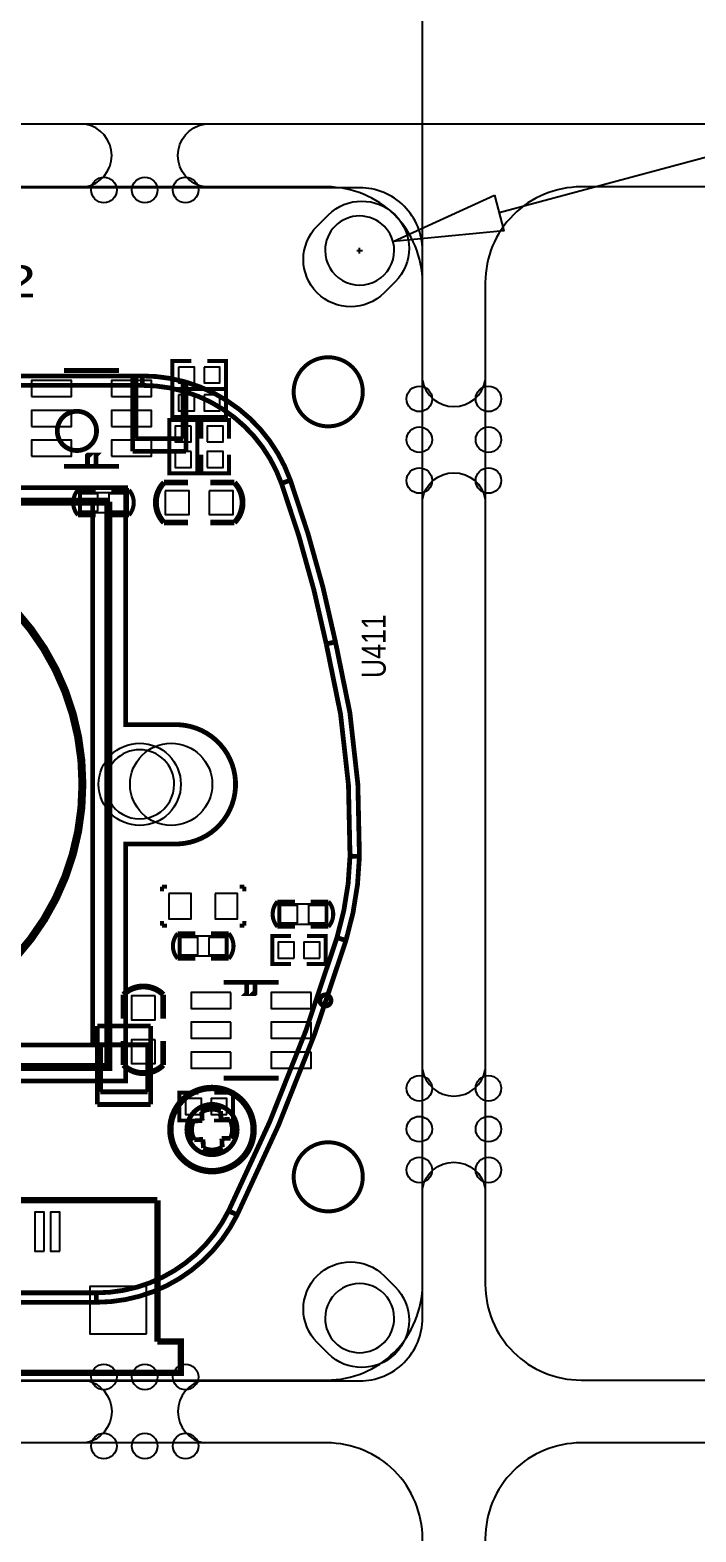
# Model space of a CAD drawing. Extents: x -173 to 447, y -249 to 197.
# Drawn here: x 6.51 to 27.71, y -23.81 to 24.02 of the extents above; entities that cross this region are included whole.
import ezdxf

# ---------------------------------------------------------------- set-up
doc = ezdxf.new("R2010")
doc.units = 0
for name, color, linetype in [('BG_DIMENSION', 2, 'CONTINUOUS'), ('BG_OUTLINE', 7, 'CONTINUOUS'), ('PG_ASSEMBLY_BOTTOM', 254, 'CONTINUOUS'), ('PG_SILKSCREEN_BOTTOM', 254, 'CONTINUOUS'), ('PG_SILKSCREEN_TOP', 7, 'CONTINUOUS'), ('PIN_BOTTOM', 132, 'CONTINUOUS'), ('PIN_TOP', 12, 'CONTINUOUS'), ('RD_SILKSCREEN_TOP', 7, 'CONTINUOUS')]:
    doc.layers.add(name, color=color, linetype=linetype)

msp = doc.modelspace()

# ---------------------------------------------------------------- linework, layer by layer
at = {"layer": 'BG_DIMENSION'}
for points in [[(18.999962, 18.518886), (18.999962, 37.547042)], [(18.999962, 0), (18.999962, 30.642814)], [(40.382952, 23.289768), (21.441918, 18.195036)], [(9.406128, 18.999962), (-33.121854, 18.999962)], [(16.909796, 16.999966), (17.089882, 16.999966)], [(16.999966, 16.91005), (16.999966, 17.090136)]]:
    msp.add_lwpolyline(points, dxfattribs=at)
msp.add_lwpolyline([(18.999962, -16.999966), (18.999962, 16.999966, 0.414214), (16.999966, 18.999962), (-16.999966, 18.999962, 0.414214), (-18.999962, 16.999966), (-18.999962, -16.999966, 0.414214), (-16.999966, -18.999962), (16.999966, -18.999962, 0.414214)], format="xyb", close=True, dxfattribs=at)
msp.add_lwpolyline([(21.290534, 18.758154), (21.593556, 17.631664), (18.062194, 17.285716)], close=True, dxfattribs=at)
for points in [[(18.10004, 16.999966, 0.999976), (15.899892, 17.00022, 1.000024), (18.10004, 16.999966)], [(11.0998, 0, 0.999945), (8.90016, 0.000254, 1.000055), (11.0998, 0)], [(18.10004, -16.999966, 1.000029), (15.899892, -16.999966, 0.999971), (18.10004, -16.999966)]]:
    msp.add_lwpolyline(points, format="xyb", dxfattribs=at)
at = {"layer": 'BG_OUTLINE'}
for points in [[(-18.999962, -60.972954), (58.999882, -60.972954, 0.414214), (60.999878, -58.972958), (60.999878, 19.026886, 0.414214), (58.999882, 21.026882), (-18.999962, 21.026882, 0.414214), (-20.999958, 19.026886), (-20.999958, -58.972958, 0.414214)], [(-15.951962, -18.973038), (15.951962, -18.973038, 0.414214), (18.999962, -15.925038), (18.999962, 15.978886, 0.414214), (15.951962, 19.026886), (-15.951962, 19.026886, 0.414214), (-18.999962, 15.978886), (-18.999962, -15.925038, 0.414214)], [(24.047958, -18.973038), (55.951882, -18.973038, 0.414214), (58.999882, -15.925038), (58.999882, 15.978886, 0.414214), (55.951882, 19.026886), (24.047958, 19.026886, 0.414214), (20.999958, 15.978886), (20.999958, -15.925038, 0.414214)], [(-15.951962, -58.972958), (15.951962, -58.972958, 0.414214), (18.999962, -55.924958), (18.999962, -24.021034, 0.414214), (15.951962, -20.973034), (-15.951962, -20.973034, 0.414214), (-18.999962, -24.021034), (-18.999962, -55.924958, 0.414214)], [(24.047958, -58.972958), (55.951882, -58.972958, 0.414214), (58.999882, -55.924958), (58.999882, -24.021034, 0.414214), (55.951882, -20.973034), (24.047958, -20.973034, 0.414214), (20.999958, -24.021034), (20.999958, -55.924958, 0.414214)]]:
    msp.add_lwpolyline(points, format="xyb", close=True, dxfattribs=at)
for points in [[(8.259572, 19.026886, 0.847056), (8.259572, 21.026882)], [(12.059412, 19.026886, -0.847009), (12.059412, 21.026882)], [(18.999962, 12.874244, 0.847056), (20.999958, 12.874244)], [(18.999962, 9.074404, -0.847009), (20.999958, 9.074404)], [(18.999962, -9.0805, 0.847056), (20.999958, -9.0805)], [(18.999962, -12.88034, -0.847009), (20.999958, -12.88034)], [(8.259572, -18.973038, -0.847009), (8.259572, -20.973034)], [(12.059412, -18.973038, 0.847056), (12.059412, -20.973034)]]:
    msp.add_lwpolyline(points, format="xyb", dxfattribs=at)
at = {"layer": 'BG_OUTLINE', "const_width": 0.127}
for points in [[(17.100042, 12.500102, 0.999968), (14.899894, 12.500102, 1.000032), (17.100042, 12.500102)], [(17.100042, -12.499848, 1.000038), (14.899894, -12.500102, 0.999962), (17.100042, -12.499848)]]:
    msp.add_lwpolyline(points, format="xyb", dxfattribs=at)
at = {"layer": 'PG_ASSEMBLY_BOTTOM'}
for points, const_width in [([(11.642852, 13.480542), (11.042142, 13.480542), (11.042142, 12.591542), (11.639042, 12.591542)], 0.127), ([(12.147042, 12.591542), (12.743942, 12.591542), (12.743942, 13.480542), (12.147042, 13.480542)], 0.127), ([(12.743942, 11.702542), (12.743942, 12.591542), (11.042142, 12.591542), (11.042142, 11.702542), (12.743942, 11.702542)], 0.127), ([(10.940542, 9.899142), (11.829542, 9.899142), (11.829542, 11.600942), (10.940542, 11.600942), (10.940542, 9.899142)], 0.127), ([(12.845542, 11.004042), (12.845542, 11.600942), (11.956542, 11.600942), (11.956542, 11.004042)], 0.127), ([(11.956542, 10.499852), (11.956542, 9.899142), (12.845542, 9.899142), (12.845542, 10.496042)], 0.127), ([(10.77214, 9.607042), (11.53414, 9.607042)], 0.178054), ([(13.013944, 9.607042), (12.251944, 9.607042)], 0.178054), ([(10.77214, 8.337042), (11.53414, 8.337042)], 0.178054), ([(13.013944, 8.337042), (12.251944, 8.337042)], 0.178054), ([(10.711942, -3.410458), (10.711942, -3.258058)], 0.127), ([(10.711942, -3.258058), (10.864342, -3.258058)], 0.127), ([(13.328142, -3.258058), (13.175742, -3.258058)], 0.127), ([(13.328142, -3.410458), (13.328142, -3.258058)], 0.127), ([(10.711942, -4.350258), (10.711942, -4.502658)], 0.127), ([(13.328142, -4.350258), (13.328142, -4.502658)], 0.127), ([(10.711942, -4.502658), (10.864342, -4.502658)], 0.127), ([(13.328142, -4.502658), (13.175742, -4.502658)], 0.127), ([(14.814042, -4.832858), (14.217142, -4.832858), (14.217142, -5.721858), (14.814042, -5.721858)], 0.127), ([(15.318232, -5.721858), (15.918942, -5.721858), (15.918942, -4.832858), (15.322042, -4.832858)], 0.127), ([(9.480042, -6.696456), (9.480042, -7.458456)], 0.178054), ([(10.750042, -6.696456), (10.750042, -7.458456)], 0.178054), ([(9.480042, -8.93826), (9.480042, -8.17626)], 0.178054), ([(10.750042, -8.93826), (10.750042, -8.17626)], 0.178054), ([(11.8618, -9.8171), (11.2649, -9.8171), (11.2649, -10.7061), (11.8618, -10.7061)], 0.127), ([(12.36599, -10.7061), (12.9667, -10.7061), (12.9667, -9.8171), (12.3698, -9.8171)], 0.127)]:
    msp.add_lwpolyline(points, dxfattribs=dict(at, const_width=const_width))
at = {"layer": 'PG_ASSEMBLY_BOTTOM', "const_width": 0.178054}
for points in [[(10.77214, 8.337042, -0.400412), (10.77214, 9.607042)], [(13.013944, 8.337042, 0.400412), (13.013944, 9.607042)], [(9.480042, -6.696456, -0.400412), (10.750042, -6.696456)], [(9.480042, -8.93826, 0.400412), (10.750042, -8.93826)]]:
    msp.add_lwpolyline(points, format="xyb", dxfattribs=at)
at = {"layer": 'PG_ASSEMBLY_BOTTOM'}
for points in [[(9.619996, 8.646922), (8.070088, 8.646922), (8.070088, 9.297162), (9.619996, 9.297162)], [(15.969996, -4.459478), (14.420088, -4.459478), (14.420088, -3.809238), (15.969996, -3.809238)], [(11.245088, -4.825238), (12.794996, -4.825238), (12.794996, -5.475478), (11.245088, -5.475478)]]:
    msp.add_lwpolyline(points, close=True, dxfattribs=at)
at = {"layer": 'PG_SILKSCREEN_BOTTOM'}
for points, const_width in [([(7.590028, 13.179044), (9.340088, 13.179044)], 0.1524), ([(8.606536, 10.160508), (8.606536, 10.48385), (8.6106, 10.487914), (8.345424, 10.487914), (8.337042, 10.479532), (8.337042, 10.181336)], 0.1524), ([(9.340088, 10.129012), (7.590028, 10.129012)], 0.1524), ([(10.77214, 9.607042), (11.53414, 9.607042)], 0.180086), ([(13.013944, 9.607042), (12.251944, 9.607042)], 0.180086), ([(8.032242, 8.571992), (8.595106, 8.571992)], 0.130048), ([(9.657842, 8.571992), (9.094978, 8.571992)], 0.130048), ([(10.77214, 8.337042), (11.53414, 8.337042)], 0.180086), ([(13.013944, 8.337042), (12.251944, 8.337042)], 0.180086), ([(11.207242, -4.750308), (11.770106, -4.750308)], 0.130048), ([(12.832842, -4.750308), (12.269978, -4.750308)], 0.130048), ([(14.382242, -4.534408), (14.945106, -4.534408)], 0.130048), ([(16.007842, -4.534408), (15.444978, -4.534408)], 0.130048), ([(9.480042, -6.696456), (9.480042, -7.458456)], 0.180086), ([(10.750042, -6.696456), (10.750042, -7.458456)], 0.180086), ([(12.667996, -6.307328), (14.418056, -6.307328)], 0.1524), ([(13.401548, -6.338824), (13.401548, -6.662166), (13.397484, -6.66623), (13.66266, -6.66623), (13.671042, -6.657848), (13.671042, -6.359652)], 0.1524), ([(9.480042, -8.93826), (9.480042, -8.17626)], 0.180086), ([(10.750042, -8.93826), (10.750042, -8.17626)], 0.180086), ([(14.418056, -9.35736), (12.667996, -9.35736)], 0.1524), ([(10.560812, -13.2461), (-10.35939, -13.2461), (-10.35939, -17.746218)], 0.199898), ([(10.560812, -17.746218), (10.560812, -13.2461)], 0.199898), ([(10.560812, -17.746218), (11.31062, -17.746218), (11.31062, -18.746216), (-11.109198, -18.746216), (-11.109198, -17.746218)], 0.199898)]:
    msp.add_lwpolyline(points, dxfattribs=dict(at, const_width=const_width))
for points, const_width in [([(10.77214, 8.337042, -0.414259), (10.77214, 9.607042)], 0.180086), ([(13.013944, 8.337042, 0.414259), (13.013944, 9.607042)], 0.180086), ([(8.595106, 9.372092), (8.032242, 9.372092, 0.377946), (8.032242, 8.571992)], 0.130048), ([(9.094978, 9.372092), (9.657842, 9.372092, -0.377946), (9.657842, 8.571992)], 0.130048), ([(14.945106, -3.734308), (14.382242, -3.734308, 0.377946), (14.382242, -4.534408)], 0.130048), ([(15.444978, -3.734308), (16.007842, -3.734308, -0.377946), (16.007842, -4.534408)], 0.130048), ([(11.770106, -5.550408), (11.207242, -5.550408, -0.377946), (11.207242, -4.750308)], 0.130048), ([(12.269978, -5.550408), (12.832842, -5.550408, 0.377946), (12.832842, -4.750308)], 0.130048), ([(9.480042, -6.696456, -0.414259), (10.750042, -6.696456)], 0.180086), ([(16.088106, -6.882384, -1), (15.732506, -6.882384, -1), (16.088106, -6.882384)], 0.1524), ([(9.480042, -8.93826, 0.414259), (10.750042, -8.93826)], 0.180086)]:
    msp.add_lwpolyline(points, format="xyb", dxfattribs=dict(at, const_width=const_width))
at = {"layer": 'PG_SILKSCREEN_TOP', "const_width": 0.1524}
for points in [[(-9.773666, 13.005054), (9.773666, 13.005054)], [(9.773666, 13.005054), (9.773666, 12.70508)], [(9.773666, 13.005054), (9.873488, 13.005054)], [(9.873488, 13.005054), (10.084308, 13.005054)], [(9.873488, 12.70508), (9.873488, 13.005054)], [(10.084308, 12.70508), (10.084308, 13.005054)], [(9.773666, 12.70508), (-9.773666, 12.70508)], [(9.773666, 10.605008), (9.773666, 12.70508)], [(9.873488, 12.505182), (9.773666, 12.505182)], [(10.084308, 12.70508), (9.873488, 12.70508)], [(9.873488, 12.70508), (9.873488, 11.005058)], [(11.373612, 12.83589), (11.373612, 12.52474)], [(11.473688, 12.808204), (11.373612, 12.83589)], [(11.373612, 12.52474), (11.373612, 11.005058)], [(11.473688, 12.495022), (11.473688, 12.808204)], [(11.473688, 10.605008), (11.473688, 12.495022)], [(11.473688, 12.285218), (11.373612, 12.31646)], [(9.773666, 11.505184), (9.873488, 11.505184)], [(9.773666, 11.405108), (9.873488, 11.405108)], [(11.373612, 11.505184), (11.473688, 11.505184)], [(11.373612, 11.405108), (11.473688, 11.405108)], [(9.873488, 11.20521), (9.773666, 11.20521)], [(11.373612, 11.005058), (9.873488, 11.005058)], [(11.473688, 11.20521), (11.373612, 11.20521)], [(9.773666, 10.605008), (11.473688, 10.605008)], [(14.79423, 9.684004), (14.788896, 9.681972), (14.77264, 9.67613), (14.746478, 9.666986), (14.711426, 9.654286), (14.6685, 9.639046), (14.619732, 9.621774), (14.566646, 9.602724), (14.511528, 9.583166)], [(-8.999982, -8.299958), (8.50011, -8.299958), (8.50011, 8.999982), (-8.999982, 8.999982), (-8.999982, -8.299958)], [(16.230092, 4.535678), (16.213582, 4.532122), (16.166084, 4.5212), (16.092678, 4.504436), (16.002, 4.483862), (15.953486, 4.47294), (15.937484, 4.469384)], [(16.993362, -2.29489), (16.98752, -2.294636), (16.970502, -2.294128), (16.942816, -2.29362), (16.905478, -2.292604), (16.860012, -2.291588), (16.808196, -2.290572), (16.752062, -2.289302), (16.693388, -2.287778)], [(16.56461, -4.970272), (16.559022, -4.968494), (16.542766, -4.963668), (16.516096, -4.95554), (16.480282, -4.944872), (16.436848, -4.931664), (16.387318, -4.916424), (16.33347, -4.900168), (16.27759, -4.88315)], [(10.349992, -7.695184), (8.650224, -7.695184)], [(8.650224, -7.695184), (8.650224, -10.195052)], [(10.349992, -7.695184), (10.349992, -10.195052)], [(8.650224, -8.295132), (8.750046, -8.295132)], [(8.750046, -8.295132), (8.750046, -9.795002)], [(10.25017, -8.295132), (8.750046, -8.295132)], [(10.25017, -8.295132), (10.25017, -9.795002)], [(10.349992, -8.295132), (10.25017, -8.295132)], [(8.750046, -9.29513), (8.650224, -9.29513)], [(8.650224, -9.395206), (8.750046, -9.395206)], [(8.750046, -9.595104), (8.650224, -9.595104)], [(10.349992, -9.29513), (10.25017, -9.29513)], [(10.25017, -9.395206), (10.349992, -9.395206)], [(10.349992, -9.595104), (10.25017, -9.595104)], [(10.25017, -9.795002), (8.750046, -9.795002)], [(10.349992, -10.195052), (8.650224, -10.195052)], [(11.974576, -10.432542), (11.987022, -10.708894)], [(12.586462, -10.68197), (12.574016, -10.405618)], [(11.987022, -10.708894), (11.71067, -10.721086)], [(12.862814, -10.669778), (12.586462, -10.68197)], [(11.737594, -11.320526), (12.013692, -11.30808)], [(12.013692, -11.30808), (12.026138, -11.584686)], [(12.613132, -11.28141), (12.889484, -11.269218)], [(12.625578, -11.557762), (12.613132, -11.28141)], [(13.099288, -13.714222), (13.094208, -13.711428), (13.078714, -13.703808), (13.053822, -13.691616), (13.020548, -13.675106), (12.979908, -13.654786), (12.933426, -13.631926), (12.88288, -13.60678), (12.830302, -13.580872)], [(-8.618474, -16.195294), (8.618474, -16.195294)], [(8.618474, -16.495268), (8.618474, -16.195294)], [(8.618474, -16.495268), (-8.618474, -16.495268)]]:
    msp.add_lwpolyline(points, dxfattribs=at)
for points in [[(11.373612, 12.83589, 0.06531), (10.084308, 13.005054)], [(11.373612, 12.52474, 0.069595), (10.084308, 12.70508)], [(14.79423, 9.684004, 0.241327), (11.473688, 12.808204)], [(14.511528, 9.583166, 0.236425), (11.473688, 12.495022)], [(7.999984, 11.880088, 0.415516), (7.375144, 11.254994)], [(8.625078, 11.254994, 0.415628), (7.999984, 11.880088)], [(7.375144, 11.254994, 0.41541), (7.999984, 10.630154)], [(7.999984, 10.630154, 0.415522), (8.625078, 11.254994)], [(15.937484, 4.469384, 0.035248), (14.511528, 9.583166)], [(16.230092, 4.535678, 0.035206), (14.79423, 9.684004)], [(-9.549892, 9.45007), (9.549892, 9.45007), (9.549892, 1.89992), (11.150092, 1.89992), (11.150092, 1.89738), (11.249914, 1.89738, -0.948727), (11.249914, -1.89738), (11.150092, -1.89738), (11.150092, -1.89992), (9.549892, -1.89992), (9.549892, -9.45007), (4.99999, -9.45007)], [(8.225028, 0.00508, 0.41551), (0, 8.230108)], [(8.125206, 0.00508, 0.415512), (0, 8.130032)], [(16.693388, -2.287778, 0.067314), (15.937484, 4.469384)], [(16.993362, -2.29489, 0.067249), (16.230092, 4.535678)], [(0, -8.220202, 0.415516), (8.225028, 0.00508)], [(0, -8.120126, 0.415519), (8.125206, 0.00508)], [(16.27759, -4.88315, 0.068058), (16.693388, -2.287778)], [(16.56461, -4.970272, 0.068051), (16.993362, -2.29489)], [(12.830302, -13.580872, 0.041269), (16.27759, -4.88315)], [(13.099288, -13.714222, 0.04127), (16.56461, -4.970272)], [(12.300204, -9.645142, 0.415543), (10.950194, -10.995152)], [(12.300204, -9.69518, 0.415533), (10.999978, -10.995152)], [(13.650214, -10.995152, 0.415513), (12.300204, -9.645142)], [(13.600176, -10.995152, 0.415512), (12.300204, -9.69518)], [(12.300204, -10.195052, 0.415549), (11.500104, -10.995152)], [(12.574016, -10.405618, 0.244716), (11.974576, -10.432542)], [(13.10005, -10.995152, 0.415516), (12.300204, -10.195052)], [(10.950194, -10.995152, 0.415528), (12.300204, -12.345162)], [(10.999978, -10.995152, 0.415517), (12.300204, -12.295124)], [(11.500104, -10.995152, 0.415493), (12.300204, -11.794998)], [(11.71067, -10.721086, 0.24473), (11.737594, -11.320526)], [(12.300204, -11.794998, 0.415459), (13.10005, -10.995152)], [(12.300204, -12.295124, 0.415496), (13.600176, -10.995152)], [(12.300204, -12.345162, 0.415498), (13.650214, -10.995152)], [(12.889484, -11.269218, 0.244692), (12.862814, -10.669778)], [(12.026138, -11.584686, 0.244676), (12.625578, -11.557762)], [(8.618474, -16.195294, 0.28535), (12.830302, -13.580872)], [(8.618474, -16.495268, 0.285346), (13.099288, -13.714222)]]:
    msp.add_lwpolyline(points, format="xyb", dxfattribs=at)
at = {"layer": 'PG_SILKSCREEN_TOP'}
msp.add_lwpolyline([(-8.999982, 8.999982, 0.006096, 0.006096, 0), (-8.999982, -8.999982, 0.006096, 0.006096, 0), (8.999982, -8.999982, 0.006096, 0.006096, 0), (8.999982, 8.999982, 0.254, 0.254, 0), (-8.999982, 8.999982, 0.254, 0.254, 0), (-8.999982, -8.999982, 0.254, 0.254, 0), (8.999982, -8.999982, 0.254, 0.254, 0), (8.999982, 8.999982, 0.254, 0.254, 0)], format="xyseb", dxfattribs=at)
at = {"layer": 'PIN_BOTTOM'}
for points in [[(15.650018, 17.778339), (16.003661, 18.131982, -1), (18.131982, 16.003661), (17.778339, 15.650018, -1)], [(17.778339, -15.650018), (18.131982, -16.003661, -1), (16.003661, -18.131982), (15.650018, -17.778339, -1)]]:
    msp.add_lwpolyline(points, format="xyb", close=True, dxfattribs=at)
for points in [[(11.232642, 13.290042), (11.232642, 12.782042), (11.740642, 12.782042), (11.740642, 13.290042)], [(12.045442, 13.290042), (12.045442, 12.782042), (12.553442, 12.782042), (12.553442, 13.290042)], [(6.554978, 12.349988), (7.824978, 12.349988), (7.824978, 12.857988), (6.554978, 12.857988)], [(9.105138, 12.349988), (10.375138, 12.349988), (10.375138, 12.857988), (9.105138, 12.857988)], [(11.232642, 12.401042), (11.232642, 11.893042), (11.740642, 11.893042), (11.740642, 12.401042)], [(12.045442, 12.401042), (12.045442, 11.893042), (12.553442, 11.893042), (12.553442, 12.401042)], [(6.554978, 11.400028), (7.824978, 11.400028), (7.824978, 11.908028), (6.554978, 11.908028)], [(9.105138, 11.400028), (10.375138, 11.400028), (10.375138, 11.908028), (9.105138, 11.908028)], [(11.639042, 11.410442), (11.131042, 11.410442), (11.131042, 10.902442), (11.639042, 10.902442)], [(12.147042, 10.902442), (12.655042, 10.902442), (12.655042, 11.410442), (12.147042, 11.410442)], [(6.554978, 10.450068), (7.824978, 10.450068), (7.824978, 10.958068), (6.554978, 10.958068)], [(9.105138, 10.450068), (10.375138, 10.450068), (10.375138, 10.958068), (9.105138, 10.958068)], [(11.639042, 10.597642), (11.131042, 10.597642), (11.131042, 10.089642), (11.639042, 10.089642)], [(12.147042, 10.089642), (12.655042, 10.089642), (12.655042, 10.597642), (12.147042, 10.597642)], [(8.670036, 8.69696), (8.670036, 9.24687), (8.120126, 9.24687), (8.120126, 8.69696)], [(9.570212, 8.69696), (9.570212, 9.24687), (9.020302, 9.24687), (9.020302, 8.69696)], [(10.814304, 9.351772), (10.814304, 8.592312), (11.573764, 8.592312), (11.573764, 9.351772)], [(12.21232, 9.351772), (12.21232, 8.592312), (12.97178, 8.592312), (12.97178, 9.351772)], [(10.927842, -3.473958), (10.927842, -4.286758), (11.639042, -4.286758), (11.639042, -3.473958)], [(12.401042, -3.473958), (12.401042, -4.286758), (13.112242, -4.286758), (13.112242, -3.473958)], [(15.020036, -4.40944), (15.020036, -3.85953), (14.470126, -3.85953), (14.470126, -4.40944)], [(15.920212, -4.40944), (15.920212, -3.85953), (15.370302, -3.85953), (15.370302, -4.40944)], [(11.294999, -4.875403), (11.294999, -5.425313), (11.844909, -5.425313), (11.844909, -4.875403)], [(12.195175, -4.875403), (12.195175, -5.425313), (12.745085, -5.425313), (12.745085, -4.875403)], [(14.915642, -5.531358), (14.915642, -5.023358), (14.407642, -5.023358), (14.407642, -5.531358)], [(15.728442, -5.531358), (15.728442, -5.023358), (15.220442, -5.023358), (15.220442, -5.531358)], [(12.902946, -6.628384), (11.632946, -6.628384), (11.632946, -7.136384), (12.902946, -7.136384)], [(15.453106, -6.628384), (14.183106, -6.628384), (14.183106, -7.136384), (15.453106, -7.136384)], [(10.494772, -6.73862), (9.735312, -6.73862), (9.735312, -7.49808), (10.494772, -7.49808)], [(12.902946, -7.578344), (11.632946, -7.578344), (11.632946, -8.086344), (12.902946, -8.086344)], [(15.453106, -7.578344), (14.183106, -7.578344), (14.183106, -8.086344), (15.453106, -8.086344)], [(10.494772, -8.136636), (9.735312, -8.136636), (9.735312, -8.896096), (10.494772, -8.896096)], [(12.902946, -8.528304), (11.632946, -8.528304), (11.632946, -9.036304), (12.902946, -9.036304)], [(15.453106, -8.528304), (14.183106, -8.528304), (14.183106, -9.036304), (15.453106, -9.036304)], [(11.9634, -10.5156), (11.9634, -10.0076), (11.4554, -10.0076), (11.4554, -10.5156)], [(12.7762, -10.5156), (12.7762, -10.0076), (12.2682, -10.0076), (12.2682, -10.5156)], [(6.96087, -14.871192), (6.96087, -13.621258), (6.660896, -13.621258), (6.660896, -14.871192)], [(7.460742, -14.871192), (7.460742, -13.621258), (7.160768, -13.621258), (7.160768, -14.871192)], [(10.2108, -17.496282), (10.2108, -15.996158), (8.410702, -15.996158), (8.410702, -17.496282)]]:
    msp.add_lwpolyline(points, close=True, dxfattribs=at)
for centre, radius in [((8.85952, 18.92681), 0.4064), ((10.159492, 18.92681), 0.4064), ((11.459464, 18.92681), 0.4064), ((18.899886, 12.274296), 0.4064), ((21.100034, 12.274296), 0.4064), ((18.899886, 10.974324), 0.4064), ((21.100034, 10.974324), 0.4064), ((18.899886, 9.674352), 0.4064), ((21.100034, 9.674352), 0.4064), ((9.99998, 0), 1.3081), ((10.999978, 0), 1.3081), ((18.899886, -9.680448), 0.4064), ((21.100034, -9.680448), 0.4064), ((18.899886, -10.98042), 0.4064), ((21.100034, -10.98042), 0.4064), ((18.899886, -12.280392), 0.4064), ((21.100034, -12.280392), 0.4064), ((8.85952, -18.872962), 0.4064), ((10.159492, -18.872962), 0.4064), ((11.459464, -18.872962), 0.4064), ((8.85952, -21.07311), 0.4064), ((10.159492, -21.07311), 0.4064), ((11.459464, -21.07311), 0.4064)]:
    msp.add_circle(centre, radius, dxfattribs=at)
at = {"layer": 'PIN_TOP'}
for points in [[(15.650018, 17.778339), (16.003661, 18.131982, -1), (18.131982, 16.003661), (17.778339, 15.650018, -1)], [(17.778339, -15.650018), (18.131982, -16.003661, -1), (16.003661, -18.131982), (15.650018, -17.778339, -1)]]:
    msp.add_lwpolyline(points, format="xyb", close=True, dxfattribs=at)
for centre, radius in [((8.85952, 18.92681), 0.4064), ((10.159492, 18.92681), 0.4064), ((11.459464, 18.92681), 0.4064), ((18.899886, 12.274296), 0.4064), ((21.100034, 12.274296), 0.4064), ((18.899886, 10.974324), 0.4064), ((21.100034, 10.974324), 0.4064), ((18.899886, 9.674352), 0.4064), ((21.100034, 9.674352), 0.4064), ((9.99998, 0), 1.3081), ((10.999978, 0), 1.3081), ((18.899886, -9.680448), 0.4064), ((21.100034, -9.680448), 0.4064), ((18.899886, -10.98042), 0.4064), ((21.100034, -10.98042), 0.4064), ((18.899886, -12.280392), 0.4064), ((21.100034, -12.280392), 0.4064), ((8.85952, -18.872962), 0.4064), ((10.159492, -18.872962), 0.4064), ((11.459464, -18.872962), 0.4064), ((8.85952, -21.07311), 0.4064), ((10.159492, -21.07311), 0.4064), ((11.459464, -21.07311), 0.4064)]:
    msp.add_circle(centre, radius, dxfattribs=at)

# ---------------------------------------------------------------- texts
at = {"layer": 'PG_SILKSCREEN_TOP', "width": 1.4}
msp.add_text('G08A20-SEN38_V02', height=1.016, dxfattribs=at).set_placement((-11.3792, 15.510764))
at = {"layer": 'RD_SILKSCREEN_TOP', "width": 0.833333}
msp.add_text('U411', height=0.762, rotation=90, dxfattribs=at).set_placement((17.830038, 3.384042))

doc.saveas('drawing.dxf')
